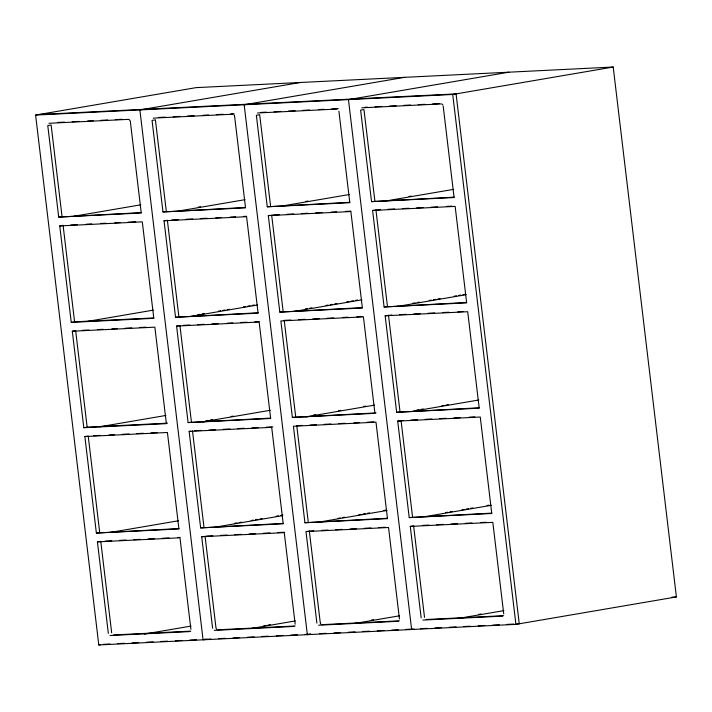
<?xml version="1.0" encoding="UTF-8"?>
<svg xmlns="http://www.w3.org/2000/svg" width="712" height="712" viewBox="0 0 712 712"><rect width="100%" height="100%" fill="white"/><g stroke="black" fill="none" stroke-linecap="round" stroke-linejoin="round"><path stroke-width="1.07" d="M35.6 115.068L196.085 87.638L613.21 67.035L676.4 596.932L515.915 624.362L98.79 644.965L35.6 115.068L452.725 94.465L613.21 67.035M300.366 82.485L139.881 109.915L203.071 639.821L206.409 639.243M404.647 77.332L244.163 104.762L307.353 634.668L310.69 634.098L305.145 634.374M508.929 72.179L348.444 99.609L411.634 629.515L414.144 629.088M62.033 216.51L51.122 125L47.775 125.57L58.696 217.08L141.287 212.594M74.368 216.172L140.789 204.816M59.746 225.927L142.302 221.85L153.81 318.326L71.253 322.403L59.746 225.927L63.092 225.357L74.591 321.833L153.845 317.917M166.314 211.357L155.403 119.847L152.056 120.417L162.977 211.936L245.569 207.45M198.256 207.139L200.437 206.765M178.65 211.019L245.07 199.663M164.027 220.773L246.583 216.697L258.091 313.173L175.535 317.249L164.027 220.773L166.537 220.346M270.596 206.213L259.684 114.694L256.347 115.264L267.258 206.783L349.85 202.297M305.804 201.425L307.985 201.06M281.836 206.053L349.352 194.51M268.308 215.62L350.865 211.544L362.372 308.02L279.816 312.096L268.308 215.62L269.982 215.335M374.877 201.06L363.966 109.541L360.628 110.12L371.539 201.63L454.131 197.144M409 196.468L411.18 196.094M385.032 201.087L387.212 200.713M389.393 200.348L453.642 189.365M372.59 210.467L455.146 206.391L466.654 302.867L384.097 306.952L372.59 210.467L380.342 209.684M71.253 322.403L74.591 321.833M86.926 321.486L153.347 310.129M72.304 331.24L154.86 327.164L166.368 423.64L83.811 427.716L72.304 331.24L75.65 330.671L87.149 427.147L167.507 423.177M175.535 317.249L258.127 312.764M197.749 314.686L199.93 314.321M202.11 313.947L204.282 313.574M218.442 311.153L220.622 310.779M222.794 310.405L224.974 310.04M227.155 309.667L229.326 309.293M243.486 306.872L245.667 306.498M247.847 306.124L250.019 305.751M252.199 305.386L254.38 305.012M190.113 316.52L257.637 304.985M176.585 326.087L259.141 322.011L270.649 418.487L188.093 422.572L176.585 326.087L178.258 325.802M279.816 312.096L362.408 307.611M305.297 308.981L307.477 308.608M309.658 308.234L311.829 307.86M325.989 305.439L328.17 305.074M330.341 304.7L332.522 304.327M334.702 303.953L336.883 303.579M346.682 301.906L348.853 301.532M351.034 301.158L353.214 300.793M355.395 300.42L357.566 300.046M293.308 311.553L361.918 299.832M384.097 306.952L466.689 302.466M412.844 303.267L415.025 302.903M417.205 302.529L419.377 302.155M429.185 300.482L431.356 300.108M433.537 299.734L435.717 299.36M437.898 298.987L440.069 298.622M454.229 296.201L456.41 295.827M458.581 295.453L460.762 295.079M462.942 294.706L465.114 294.332M396.504 306.596L398.675 306.222M400.856 305.849L466.2 294.679M385.147 315.79L467.704 311.714L479.212 408.19L396.655 412.266L385.147 315.79L391.796 315.051M83.811 427.716L87.149 427.147M99.484 426.808L165.914 415.452M84.861 436.563L167.418 432.487L178.926 528.963L96.369 533.039L84.861 436.563L87.371 436.136M188.093 422.572L270.685 418.086M205.955 420.756L208.126 420.383M210.307 420.009L212.488 419.635M231 416.476L233.18 416.102M202.671 421.842L270.195 410.299M189.143 431.41L271.699 427.333L283.207 523.809L200.65 527.886L189.143 431.41L190.816 431.125M292.374 417.419L374.93 413.343L363.423 316.867L280.866 320.943L292.374 417.419L376.07 412.88M313.502 415.043L315.683 414.669M338.547 410.762L340.728 410.388M363.592 406.481L365.772 406.107M305.866 416.876L374.476 405.146M396.655 412.266L479.247 407.78M416.698 410.076L418.87 409.703M421.05 409.338L423.231 408.964M441.743 405.796L443.914 405.422M446.095 405.057L448.275 404.683M413.414 411.162L478.758 400.002M397.705 421.103L480.262 417.027L491.769 513.503L409.213 517.588L397.705 421.103L403.25 420.427M96.369 533.039L178.961 528.553M110.947 532.309L178.472 520.766M108.331 633.395L97.419 541.877L99.929 541.449M200.65 527.886L283.243 523.4M234.844 523.276L237.025 522.911M239.205 522.537L241.377 522.163M251.176 520.49L253.356 520.116M255.537 519.742L257.717 519.368M259.889 518.995L262.069 518.621M276.229 516.209L278.401 515.835M280.581 515.461L282.762 515.087M215.229 527.156L282.753 515.622M212.612 628.242L201.701 536.723L203.374 536.439M304.932 522.733L387.488 518.656L375.981 422.18L293.424 426.257L304.932 522.733L387.524 518.247M338.04 518.309L340.22 517.944M342.392 517.571L344.572 517.197M358.732 514.776L360.904 514.402M363.084 514.028L365.265 513.663M367.437 513.29L369.617 512.916M383.777 510.495L385.957 510.121M318.424 522.19L387.034 510.468M306.819 531.437L313.734 530.787M409.213 517.588L491.814 513.103M445.587 512.604L447.768 512.231M449.94 511.857L452.12 511.492M461.919 509.81L464.099 509.436M466.28 509.071L468.452 508.697M470.632 508.323L472.812 507.95M486.972 505.529L489.144 505.155M425.972 516.485L491.316 505.315M421.175 617.936L410.263 526.426L413.61 525.856L424.521 617.366M144.198 634.089L191.03 626.088M98.79 644.965L100.463 644.68M263.743 625.803L265.914 625.43M268.095 625.056L270.275 624.691M251.745 628.385L295.311 620.935M371.29 620.099L373.462 619.725M354.941 623.418L399.592 615.782M478.838 614.385L481.018 614.011M458.136 618.452L503.873 610.638M38.946 114.499L456.072 93.895L519.262 623.792L517.037 623.908M57.841 122.446L64.481 122.117M72.224 121.734L78.863 121.405M87.71 120.969L93.245 120.693M100.988 120.31L107.628 119.99M115.371 119.607L122.01 119.278M158.803 117.462L165.442 117.133M173.185 116.75L179.825 116.421M187.567 116.038L194.207 115.709M203.054 115.273L208.589 114.997M216.332 114.614L222.972 114.285M230.715 113.902L234.034 113.742M260.868 112.416L266.404 112.14M274.147 111.757L280.786 111.437M288.529 111.054L295.168 110.725M302.912 110.342L309.551 110.013M318.406 109.577L323.933 109.301M331.676 108.918L338.316 108.589M365.149 107.263L367.365 107.156M375.108 106.773L381.748 106.444M389.491 106.061L396.13 105.732M403.873 105.349L410.512 105.029M418.255 104.646L424.895 104.317M432.647 103.934L439.277 103.605M48.968 123.292L128.623 119.358M153.249 118.139L232.904 114.205M257.53 112.986L337.185 109.052M361.812 107.832L441.467 103.899M58.696 217.08L141.252 213.004L130.332 121.494M162.977 211.936L245.533 207.851L234.613 116.341M267.258 206.783L349.815 202.706L338.903 111.188M371.539 201.63L454.096 197.553L443.184 106.035M70.791 224.974L77.403 224.645M86.205 224.209L91.706 223.942M100.517 223.506L106.017 223.23M114.828 222.794L120.328 222.527M128.035 222.144L135.743 221.761M171.77 219.981L178.383 219.661M186.081 219.278L192.685 218.949M200.392 218.566L206.996 218.246M215.807 217.81L221.307 217.534M230.11 217.107L235.619 216.831M243.326 216.448L246.628 216.288M272.749 214.997L279.362 214.668M287.061 214.285L293.664 213.965M301.372 213.582L307.976 213.253M315.683 212.879L322.287 212.55M331.098 212.114L336.598 211.847M345.4 211.411L350.909 211.135M388.04 209.301L394.644 208.972M402.351 208.598L408.955 208.269M416.662 207.886L423.266 207.566M430.974 207.183L437.577 206.854M446.38 206.418L451.889 206.151M82.254 330.341L88.858 330.021M97.66 329.585L103.169 329.309M111.971 328.873L117.48 328.606M125.179 328.223L131.782 327.894M139.49 327.52L146.094 327.191M183.233 325.357L189.837 325.028M197.544 324.654L204.148 324.325M211.856 323.942L218.459 323.613M227.262 323.186L232.762 322.91M240.469 322.527L247.073 322.207M254.78 321.824L259.186 321.602M290.816 320.044L284.213 320.364L295.711 416.849M298.524 319.661L305.128 319.332M312.835 318.958L319.439 318.629M327.137 318.246L333.741 317.926M342.552 317.49L348.052 317.214M356.863 316.778L362.363 316.511M399.503 314.677L406.107 314.348M413.814 313.965L420.418 313.645M428.117 313.262L434.721 312.933M442.428 312.55L449.032 312.23M457.843 311.794L463.343 311.518M93.708 435.717L100.312 435.388M109.123 434.952L114.623 434.685M122.33 434.302L128.934 433.973M136.642 433.599L143.245 433.27M150.953 432.887L157.557 432.567M194.688 430.733L201.291 430.404M208.999 430.021L215.602 429.692M223.31 429.318L229.914 428.989M237.621 428.606L244.225 428.286M251.932 427.903L258.536 427.574M266.235 427.191L272.838 426.871M302.271 425.411L296.77 425.687L308.278 522.163M309.978 425.037L316.582 424.708M324.289 424.325L330.893 424.005M338.601 423.622L345.204 423.293M354.006 422.857L359.515 422.59M367.214 422.207L373.827 421.878M410.957 420.044L417.561 419.724M425.269 419.341L431.873 419.012M439.58 418.629L446.184 418.309M453.891 417.926L460.495 417.597M469.297 417.161L474.806 416.894M105.171 541.093L111.775 540.764M119.474 540.381L126.077 540.061M133.785 539.678L140.389 539.349M148.096 538.966L154.7 538.646M162.407 538.263L169.011 537.934M177.813 537.498L180.02 537.391M206.151 536.1L212.755 535.78M220.453 535.397L227.066 535.068M234.764 534.685L241.368 534.365M249.075 533.982L255.679 533.653M263.387 533.27L269.99 532.95M277.698 532.567L284.302 532.238M321.432 530.404L328.045 530.084M335.744 529.701L342.347 529.372M350.055 528.989L356.659 528.669M364.366 528.286L370.97 527.957M378.677 527.583L385.281 527.254M422.412 525.42L429.024 525.091M436.723 524.708L443.327 524.388M451.034 524.005L457.638 523.676M465.345 523.302L471.949 522.973M480.76 522.537L486.26 522.27M97.419 541.877L179.976 537.8L190.887 629.319M201.701 536.723L284.257 532.647L295.168 624.166M410.263 526.426L492.82 522.35L503.731 613.86M671.959 597.154L676.4 596.932M113.386 634.962L190.834 631.135M217.667 629.808L295.115 625.981M321.949 624.655L399.396 620.828M426.23 619.502L503.678 615.675M110.049 635.531L189.704 631.597M214.33 630.378L293.985 626.444M318.611 625.225L398.266 621.291M422.892 620.081L502.547 616.138M103.24 644.342L109.897 644.013M117.658 643.63L124.315 643.301M132.085 642.918L138.742 642.589M146.503 642.206L153.16 641.877M160.93 641.494L167.587 641.165M175.348 640.782L182.005 640.453M189.775 640.07L196.432 639.741M204.193 639.358L210.85 639.029M218.62 638.646L225.268 638.317M233.038 637.934L239.695 637.605M247.456 637.222L254.113 636.893M261.882 636.51L268.54 636.181M276.3 635.798L282.958 635.469M290.727 635.086L297.385 634.757M319.572 633.653L326.23 633.333M333.99 632.941L340.647 632.612M348.417 632.229L355.065 631.9M362.835 631.517L369.492 631.188M377.253 630.805L383.91 630.476M391.68 630.093L398.337 629.764M406.098 629.381L412.755 629.052M420.525 628.669L427.182 628.34M434.943 627.957L441.6 627.628M449.37 627.245L456.027 626.916M463.788 626.533L470.445 626.204M478.215 625.821L484.863 625.492M492.633 625.109L499.29 624.78M507.051 624.397L513.708 624.068M129.005 119.411L130.216 120.924M442.232 104.166L442.855 104.94M234.008 114.801L234.497 115.771M320.854 624.059L320.356 623.089M216.573 629.212L216.074 628.242M452.725 94.465L515.915 624.362M375.936 209.898L387.435 306.374M388.494 315.22L400.002 411.696M401.052 420.534L412.56 517.01M399.45 619.013L388.538 527.503L305.982 531.579L316.893 623.089M271.655 215.051L283.154 311.527M309.328 531.01L320.24 622.519M167.373 220.204L178.872 316.68M179.931 325.517L191.43 421.993M192.489 430.84L203.988 527.316M205.047 536.154L215.959 627.673M88.208 435.993L99.707 532.469M100.766 541.307L111.677 632.826"/></g></svg>
